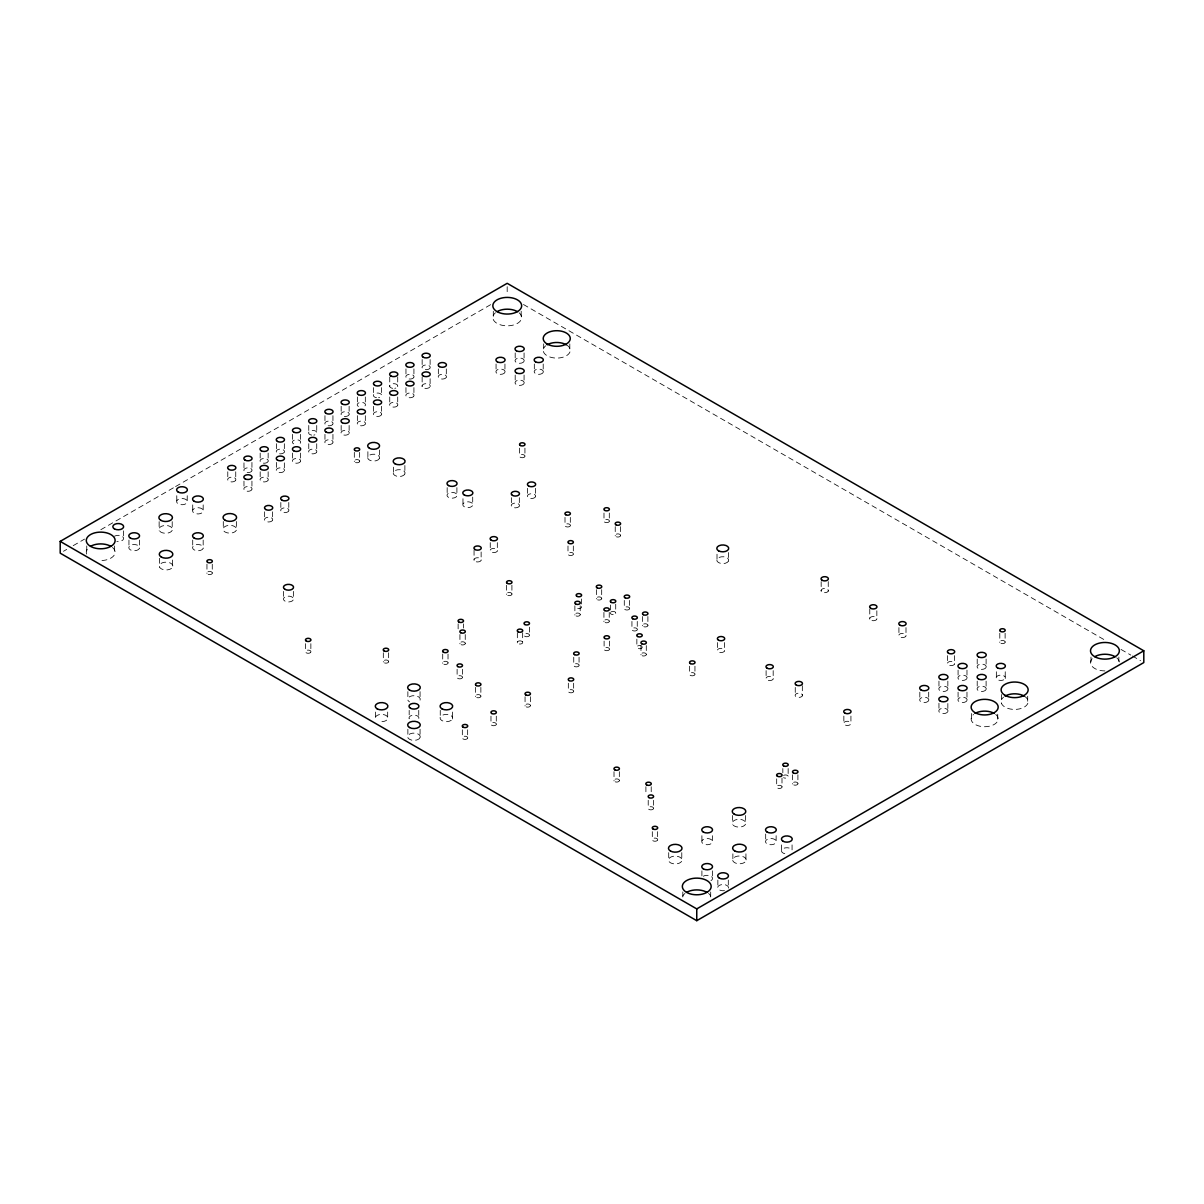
<?xml version="1.0" encoding="UTF-8"?>
<svg xmlns="http://www.w3.org/2000/svg" width="1204" height="1204" viewBox="0 0 1204 1204"><rect width="100%" height="100%" fill="white"/><g stroke="black" fill="none" stroke-linecap="round" stroke-linejoin="round"><path stroke-width="0.75" stroke-dasharray="5 3.75" d="M63.451 551.297L66.702 549.415M73.203 545.653L84.581 539.091M100.835 529.7L173.978 487.485M175.603 486.536L490.931 304.492M523.469 304.507L1104.73 640.016M1120.999 649.423L1130.782 655.066M1132.407 655.999L1140.549 660.695M1118.862 657.053L1118.862 661.372M1090.99 657.053L1090.99 664.728M1027.689 696.228L1027.689 703.633M1005.114 633.259L1005.114 642.484A2.754 1.595 0 0 1 1000.524 643.207A2.754 1.595 0 0 1 1001.758 640.543A2.754 1.595 0 0 1 1005.114 642.484M1005.235 671.757L1005.235 678.484A4.605 2.649 0 0 1 997.544 679.673A4.605 2.649 0 0 1 999.606 675.233A4.605 2.649 0 0 1 1005.235 678.484M1001.562 694.542L1001.562 703.633M999.802 633.259L999.802 642.484M997.725 714.213L997.725 720.94M996.355 671.757L996.355 678.484M986.106 659.024L986.106 667.437A4.605 2.649 0 0 1 978.416 668.626A4.605 2.649 0 0 1 980.477 664.187A4.605 2.649 0 0 1 986.106 667.437M986.106 681.118L986.106 689.531A4.605 2.649 0 0 1 978.416 690.72A4.605 2.649 0 0 1 980.477 686.28A4.605 2.649 0 0 1 986.106 689.531M977.212 659.024L977.212 667.437M977.212 681.118L977.212 689.531M971.598 713.536L971.598 720.94M966.978 670.071L966.978 678.484A4.605 2.649 0 0 1 959.272 679.673A4.605 2.649 0 0 1 961.334 675.233A4.605 2.649 0 0 1 966.978 678.484M966.978 692.165L966.978 700.577A4.605 2.649 0 0 1 959.272 701.766A4.605 2.649 0 0 1 961.334 697.327A4.605 2.649 0 0 1 966.978 700.577M958.083 670.071L958.083 678.484M958.083 692.165L958.083 700.577M954.591 655.638L954.591 664.066A3.657 2.107 0 0 1 948.466 665.014A3.657 2.107 0 0 1 950.106 661.478A3.657 2.107 0 0 1 954.591 664.066M947.849 681.118L947.849 689.531A4.605 2.649 0 0 1 940.143 690.72A4.605 2.649 0 0 1 942.205 686.28A4.605 2.649 0 0 1 947.849 689.531M947.849 703.512L947.849 711.624A4.605 2.649 0 0 1 940.143 712.813A4.605 2.649 0 0 1 942.205 708.373A4.605 2.649 0 0 1 947.849 711.624M947.518 655.638L947.518 664.066M938.954 681.118L938.954 689.531M938.954 703.211L938.954 711.624M928.705 692.165L928.705 700.577A4.605 2.649 0 0 1 921.015 701.766A4.605 2.649 0 0 1 923.077 697.327A4.605 2.649 0 0 1 928.705 700.577M919.826 692.165L919.826 700.577M905.995 627.585L905.995 636.013A3.657 2.107 0 0 1 899.87 636.961A3.657 2.107 0 0 1 901.51 633.424A3.657 2.107 0 0 1 905.995 636.013M898.921 627.585L898.921 636.013M876.843 610.759L876.843 619.172A3.657 2.107 0 0 1 870.718 620.12A3.657 2.107 0 0 1 872.358 616.583A3.657 2.107 0 0 1 876.843 619.172M869.77 609.073L869.77 619.172M850.927 716.079L850.927 723.905A3.657 2.107 0 0 1 844.802 724.853A3.657 2.107 0 0 1 846.442 721.316A3.657 2.107 0 0 1 850.927 723.905M843.854 716.079L843.854 723.905M828.247 581.607L828.247 591.119A3.657 2.107 0 0 1 822.121 592.067A3.657 2.107 0 0 1 823.762 588.53A3.657 2.107 0 0 1 828.247 591.119M821.173 581.607L821.173 591.119M802.331 685.753L802.331 695.852A3.657 2.107 0 0 1 796.205 696.8A3.657 2.107 0 0 1 797.846 693.263A3.657 2.107 0 0 1 802.331 695.852M797.906 774.774L797.906 784A2.754 1.595 0 0 1 793.301 784.722A2.754 1.595 0 0 1 794.535 782.058A2.754 1.595 0 0 1 797.906 784M795.257 687.439L795.257 695.852M792.593 774.774L792.593 784M792.066 844.907L792.066 850.024A5.418 3.13 0 0 0 783.021 848.624A5.418 3.13 0 0 0 785.444 853.847M788.153 768.528L788.153 776.941M782.841 768.528L782.841 772.757M781.998 778.055L781.998 787.296A2.754 1.595 0 0 1 777.393 788.003A2.754 1.595 0 0 1 778.627 785.354A2.754 1.595 0 0 1 781.998 787.296M781.622 844.907L781.622 851.634M776.685 778.883L776.685 787.296M776.129 835.696L776.129 842.439A5.418 3.13 0 0 1 767.083 843.838A5.418 3.13 0 0 1 769.506 838.601A5.418 3.13 0 0 1 776.129 842.439M773.179 670.613L773.179 679.026A3.657 2.107 0 0 1 767.053 679.974A3.657 2.107 0 0 1 768.694 676.437A3.657 2.107 0 0 1 773.179 679.026M766.105 670.613L766.105 679.026M765.684 834.011L765.684 842.439M745.938 853.832L745.938 860.89A6.757 3.898 0 0 1 734.621 862.651A6.757 3.898 0 0 1 737.646 856.119A6.757 3.898 0 0 1 745.938 860.89M745.547 815.469L745.547 824.228A6.757 3.898 0 0 1 734.244 825.974A6.757 3.898 0 0 1 737.269 819.442A6.757 3.898 0 0 1 745.547 824.228M732.875 853.832L732.875 860.89M732.483 815.469L732.483 824.228M728.51 552.546L728.51 561.049A5.945 3.431 0 0 1 718.547 562.584A5.945 3.431 0 0 1 721.226 556.835A5.945 3.431 0 0 1 728.51 561.049M728.3 880.034L728.3 888.462A5.418 3.13 0 0 0 723.544 884.534A5.418 3.13 0 0 0 717.689 887.92A5.418 3.13 0 0 0 724.477 890.659M724.582 642.56L724.582 650.973A3.657 2.107 0 0 1 718.457 651.921A3.657 2.107 0 0 1 720.097 648.384A3.657 2.107 0 0 1 724.582 650.973M717.855 880.034L717.855 888.462M717.509 642.56L717.509 650.973M717.012 554.216L717.012 561.049M712.362 835.696L712.362 842.439A5.418 3.13 0 0 1 703.317 843.838A5.418 3.13 0 0 1 705.74 838.601A5.418 3.13 0 0 1 712.362 842.439M712.362 870.838L712.362 879.251M710.691 891.968L710.691 897.025M701.902 835.696L701.902 842.439M701.902 870.838L701.902 877.626M694.949 666.218L694.949 674.631A2.754 1.595 0 0 1 690.343 675.354A2.754 1.595 0 0 1 691.578 672.69A2.754 1.595 0 0 1 694.949 674.631M689.636 666.218L689.636 674.631M682.818 891.968L682.818 897.025M681.78 852.628L681.78 861.041A6.757 3.898 0 0 1 670.462 862.801A6.757 3.898 0 0 1 673.503 856.255A6.757 3.898 0 0 1 681.78 861.041M668.717 852.628L668.717 861.041M657.625 831.663L657.625 840.076A2.754 1.595 0 0 1 653.019 840.783A2.754 1.595 0 0 1 654.254 838.134A2.754 1.595 0 0 1 657.625 840.076M653.531 800.284L653.531 808.697A2.754 1.595 0 0 1 648.941 809.404A2.754 1.595 0 0 1 650.16 806.755A2.754 1.595 0 0 1 653.531 808.697M652.312 831.663L652.312 840.076M651.213 786.724L651.213 795.152M648.219 800.284L648.219 808.697M647.887 616.523L647.887 625.764A2.754 1.595 0 0 1 643.282 626.471A2.754 1.595 0 0 1 644.516 623.822A2.754 1.595 0 0 1 647.887 625.764M646.292 645.585L646.292 654.826A2.754 1.595 0 0 1 641.687 655.533A2.754 1.595 0 0 1 642.921 652.884A2.754 1.595 0 0 1 646.292 654.826M645.901 786.724L645.901 795.152M642.575 616.523L642.575 625.764M640.979 645.585L640.979 654.826M637.262 621.414L637.262 629.827A2.754 1.595 0 0 1 632.657 630.535A2.754 1.595 0 0 1 633.891 627.886A2.754 1.595 0 0 1 637.262 629.827M636.856 639.143L636.856 647.556M631.934 621.414L631.934 629.827M629.602 600.42L629.602 608.833A2.754 1.595 0 0 1 624.996 609.555A2.754 1.595 0 0 1 626.231 606.891A2.754 1.595 0 0 1 629.602 608.833M624.289 600.42L624.289 608.833M620.542 526.645L620.542 535.885A2.754 1.595 0 0 1 615.951 536.593A2.754 1.595 0 0 1 617.185 533.929A2.754 1.595 0 0 1 620.542 535.885M619.338 771.659L619.338 780.899A2.754 1.595 0 0 1 614.732 781.607A2.754 1.595 0 0 1 615.966 778.958A2.754 1.595 0 0 1 619.338 780.899M615.711 604.167L615.711 613.408M615.229 526.645L615.229 535.885M614.01 771.659L614.01 780.899M610.398 604.995L610.398 610.052M609.299 513.039L609.299 521.467A2.754 1.595 0 0 1 604.694 522.175A2.754 1.595 0 0 1 605.928 519.511A2.754 1.595 0 0 1 609.299 521.467M609.239 612.4L609.239 621.64A2.754 1.595 0 0 1 604.634 622.348A2.754 1.595 0 0 1 605.868 619.684A2.754 1.595 0 0 1 609.239 621.64M609.42 641.1L609.42 649.513A2.754 1.595 0 0 1 604.814 650.235A2.754 1.595 0 0 1 606.048 647.571A2.754 1.595 0 0 1 609.42 649.513M603.987 513.039L603.987 521.467M603.926 612.4L603.926 621.64M604.107 641.1L604.107 649.513M601.684 589.659L601.684 598.885A2.754 1.595 0 0 1 597.079 599.607A2.754 1.595 0 0 1 598.313 596.943A2.754 1.595 0 0 1 601.684 598.885M596.371 589.659L596.371 598.885M581.532 598.975L581.532 604.017M580.193 605.793L580.193 615.033A2.754 1.595 0 0 1 575.587 615.741A2.754 1.595 0 0 1 576.821 613.092A2.754 1.595 0 0 1 580.193 615.033M579.064 657.264L579.064 665.692A2.754 1.595 0 0 1 574.458 666.399A2.754 1.595 0 0 1 575.693 663.735A2.754 1.595 0 0 1 579.064 665.692M574.88 605.793L574.88 615.033M573.751 657.264L573.751 665.692M573.646 683.225L573.646 691.638A2.754 1.595 0 0 1 569.04 692.345A2.754 1.595 0 0 1 570.275 689.696A2.754 1.595 0 0 1 573.646 691.638M573.315 545.954L573.315 554.382A2.754 1.595 0 0 1 568.709 555.089A2.754 1.595 0 0 1 569.943 552.425A2.754 1.595 0 0 1 573.315 554.382M570.32 517.389L570.32 525.802A2.754 1.595 0 0 1 565.714 526.509A2.754 1.595 0 0 1 566.949 523.86A2.754 1.595 0 0 1 570.32 525.802M569.808 343.892L569.808 352.305M568.333 683.225L568.333 691.638M567.987 545.954L567.987 554.382M565.007 517.389L565.007 525.802M543.681 343.892L543.681 352.305M543.2 363.984L543.2 372.397A4.605 2.649 0 0 1 535.509 373.586A4.605 2.649 0 0 1 537.571 369.146A4.605 2.649 0 0 1 543.2 372.397M535.524 488.327L535.524 496.74A4.124 2.378 0 0 1 528.631 497.809A4.124 2.378 0 0 1 530.482 493.821A4.124 2.378 0 0 1 535.524 496.74M534.32 363.984L534.32 372.397M530.377 696.74L530.377 705.98A2.754 1.595 0 0 1 525.772 706.688A2.754 1.595 0 0 1 527.006 704.039A2.754 1.595 0 0 1 530.377 705.98M529.414 627.164L529.414 635.577A2.754 1.595 0 0 1 524.809 636.284A2.754 1.595 0 0 1 526.043 633.635A2.754 1.595 0 0 1 529.414 635.577M527.563 488.327L527.563 496.74M524.929 448.144L524.929 456.557A2.754 1.595 0 0 1 520.324 457.264A2.754 1.595 0 0 1 521.558 454.615A2.754 1.595 0 0 1 524.929 456.557M525.064 696.74L525.064 705.98M524.071 352.938L524.071 361.35A4.605 2.649 0 0 1 516.381 362.539A4.605 2.649 0 0 1 518.442 358.1A4.605 2.649 0 0 1 524.071 361.35M524.071 375.031L524.071 383.444A4.605 2.649 0 0 1 516.381 384.633A4.605 2.649 0 0 1 518.442 380.193A4.605 2.649 0 0 1 524.071 383.444M522.656 632.762L522.656 642.861A2.754 1.595 0 0 1 518.051 643.583A2.754 1.595 0 0 1 519.285 640.919A2.754 1.595 0 0 1 522.656 642.861M521.182 311.249L521.182 319.662M519.616 448.144L519.616 456.557M519.33 497.673L519.33 506.086A4.124 2.378 0 0 1 512.437 507.155A4.124 2.378 0 0 1 514.274 503.182A4.124 2.378 0 0 1 519.33 506.086M517.344 632.762L517.344 642.861M515.192 352.938L515.192 361.35M515.192 375.031L515.192 383.444M511.911 585.219L511.911 594.46A2.754 1.595 0 0 1 507.305 595.167A2.754 1.595 0 0 1 508.539 592.518A2.754 1.595 0 0 1 511.911 594.46M511.369 497.673L511.369 506.086M507.185 286.687L507.185 295.1M506.598 585.219L506.598 594.46M504.943 363.984L504.943 372.397A4.605 2.649 0 0 1 497.252 373.586A4.605 2.649 0 0 1 499.314 369.146A4.605 2.649 0 0 1 504.943 372.397M497.327 542.628L497.327 551.041A3.657 2.107 0 0 1 491.202 551.989A3.657 2.107 0 0 1 492.842 548.452A3.657 2.107 0 0 1 497.327 551.041M496.289 716.139L496.289 724.567A2.754 1.595 0 0 1 491.699 725.275A2.754 1.595 0 0 1 492.933 722.611A2.754 1.595 0 0 1 496.289 724.567M496.063 363.984L496.063 372.397M493.309 311.249L493.309 319.662M490.976 716.139L490.976 724.567M490.254 542.628L490.254 551.041M481.133 551.974L481.133 560.387A3.657 2.107 0 0 1 475.008 561.335A3.657 2.107 0 0 1 476.649 557.798A3.657 2.107 0 0 1 481.133 560.387M480.863 687.379L480.863 696.604A2.754 1.595 0 0 1 476.257 697.327A2.754 1.595 0 0 1 477.491 694.663A2.754 1.595 0 0 1 480.863 696.604M475.55 687.379L475.55 696.604M474.06 550.288L474.06 560.387M472.705 497.041L472.705 505.454A5.042 2.905 0 0 1 464.277 506.749A5.042 2.905 0 0 1 466.535 501.887A5.042 2.905 0 0 1 472.705 505.454M467.649 729.805L467.649 738.218A2.754 1.595 0 0 1 463.058 738.94A2.754 1.595 0 0 1 464.292 736.276A2.754 1.595 0 0 1 467.649 738.218M465.241 634.538L465.241 643.779A2.754 1.595 0 0 1 460.635 644.486A2.754 1.595 0 0 1 461.869 641.837A2.754 1.595 0 0 1 465.241 643.779M463.45 623.868L463.45 628.052M462.968 498.712L462.968 505.454M462.426 669.273L462.426 677.686A2.754 1.595 0 0 1 457.821 678.394A2.754 1.595 0 0 1 459.055 675.745A2.754 1.595 0 0 1 462.426 677.686M462.336 729.805L462.336 738.218M459.928 634.538L459.928 643.779M458.137 623.868L458.137 629.737M457.114 669.273L457.114 677.686M456.903 487.605L456.903 496.033A5.042 2.905 0 0 1 448.46 497.327A5.042 2.905 0 0 1 450.717 492.466A5.042 2.905 0 0 1 456.903 496.033M452.463 712.031L452.463 718.954A6.306 3.642 0 0 1 441.898 720.594A6.306 3.642 0 0 1 444.727 714.499A6.306 3.642 0 0 1 452.463 718.954M448.023 654.058L448.023 663.284A2.754 1.595 0 0 1 443.418 664.006A2.754 1.595 0 0 1 444.652 661.342A2.754 1.595 0 0 1 448.023 663.284M447.166 487.605L447.166 496.033M446.308 368.891L446.308 377.319A4.124 2.378 0 0 1 439.415 378.372A4.124 2.378 0 0 1 441.266 374.399A4.124 2.378 0 0 1 446.308 377.319M442.711 654.058L442.711 663.284M440.258 710.345L440.258 718.954M438.346 368.891L438.346 377.319M430.114 359.544L430.114 367.957A4.124 2.378 0 0 1 423.221 369.026A4.124 2.378 0 0 1 425.072 365.053A4.124 2.378 0 0 1 430.114 367.957M430.114 378.703L430.114 386.665A4.124 2.378 0 0 1 423.221 387.733A4.124 2.378 0 0 1 425.072 383.745A4.124 2.378 0 0 1 430.114 386.665M422.152 359.544L422.152 367.957M422.152 377.018L422.152 386.665M420.061 691.638L420.061 700.261A6.306 3.642 0 0 0 412.325 695.792A6.306 3.642 0 0 0 409.495 701.887M420.061 729.248L420.061 737.661A6.306 3.642 0 0 1 409.495 739.301A6.306 3.642 0 0 1 412.325 733.206A6.306 3.642 0 0 1 420.061 737.661M418.751 710.345L418.751 718.758A4.966 2.859 0 0 0 413.965 715.146A4.966 2.859 0 0 0 409.179 718.758L409.179 710.345M413.92 368.891L413.92 377.319A4.124 2.378 0 0 1 407.027 378.372A4.124 2.378 0 0 1 408.863 374.399A4.124 2.378 0 0 1 413.92 377.319M413.92 387.598L413.92 396.011A4.124 2.378 0 0 1 407.027 397.079A4.124 2.378 0 0 1 408.863 393.106A4.124 2.378 0 0 1 413.92 396.011M407.87 691.638L407.87 700.261M407.87 729.248L407.87 737.661M405.959 368.891L405.959 377.319M405.959 387.598L405.959 396.011M404.875 465.466L404.875 473.985A5.945 3.431 0 0 1 394.927 475.52A5.945 3.431 0 0 1 397.591 469.771A5.945 3.431 0 0 1 404.875 473.985M397.711 377.018L397.711 386.665M397.711 396.959L397.711 405.372A4.124 2.378 0 0 1 390.818 406.44A4.124 2.378 0 0 1 392.67 402.452A4.124 2.378 0 0 1 397.711 405.372M393.377 467.152L393.377 473.985M389.75 377.018L389.75 386.665M389.75 396.959L389.75 405.372M388.636 652.749L388.636 661.989A2.754 1.595 0 0 1 384.031 662.697A2.754 1.595 0 0 1 385.265 660.048A2.754 1.595 0 0 1 388.636 661.989M387.673 712.031L387.673 718.954M383.323 652.749L383.323 661.989M381.517 387.598L381.517 396.011M381.517 406.305L381.517 414.718A4.124 2.378 0 0 1 374.625 415.786A4.124 2.378 0 0 1 376.476 411.798A4.124 2.378 0 0 1 381.517 414.718M379.38 450.01L379.38 458.513A5.945 3.431 0 0 1 369.417 460.063A5.945 3.431 0 0 1 372.081 454.314A5.945 3.431 0 0 1 379.38 458.513M375.467 712.031L375.467 718.954A6.306 3.642 0 0 1 381.021 714.393A6.306 3.642 0 0 1 387.854 718.337A6.306 3.642 0 0 1 379.937 721.542M373.556 387.598L373.556 396.011M373.556 406.305L373.556 414.718M367.882 451.696L367.882 458.513M365.324 396.959L365.324 405.372M365.324 415.651L365.324 424.064A4.124 2.378 0 0 1 358.431 425.132A4.124 2.378 0 0 1 360.282 421.159A4.124 2.378 0 0 1 365.324 424.064M359.635 452.358L359.635 461.599A2.754 1.595 0 0 1 355.029 462.306A2.754 1.595 0 0 1 356.264 459.657A2.754 1.595 0 0 1 359.635 461.599M357.362 396.959L357.362 405.372M357.362 415.651L357.362 424.064M354.322 452.358L354.322 461.599M349.13 406.305L349.13 414.718A4.124 2.378 0 0 1 342.237 415.786A4.124 2.378 0 0 1 344.073 411.798A4.124 2.378 0 0 1 349.13 414.718M349.13 425.463L349.13 433.425A4.124 2.378 0 0 1 342.237 434.493A4.124 2.378 0 0 1 344.073 430.505A4.124 2.378 0 0 1 349.13 433.425M341.168 406.305L341.168 414.718M341.168 425.463L341.168 433.425M332.936 415.651L332.936 424.064A4.124 2.378 0 0 1 326.028 425.132A4.124 2.378 0 0 1 327.879 421.159A4.124 2.378 0 0 1 332.936 424.064M332.936 434.358L332.936 442.771A4.124 2.378 0 0 1 326.028 443.84A4.124 2.378 0 0 1 327.879 439.851A4.124 2.378 0 0 1 332.936 442.771M324.96 415.651L324.96 424.064M324.96 434.358L324.96 442.771M316.727 425.463L316.727 433.425M316.727 443.704L316.727 452.117A4.124 2.378 0 0 1 309.834 453.186A4.124 2.378 0 0 1 311.685 449.212A4.124 2.378 0 0 1 316.727 452.117M310.858 643.688L310.858 652.101A2.754 1.595 0 0 1 306.252 652.824A2.754 1.595 0 0 1 307.487 650.16A2.754 1.595 0 0 1 310.858 652.101M308.766 425.463L308.766 433.425M308.766 443.704L308.766 452.117M305.545 643.688L305.545 652.101M300.533 434.358L300.533 442.771M300.533 453.065L300.533 461.478A4.124 2.378 0 0 1 293.641 462.547A4.124 2.378 0 0 1 295.492 458.558A4.124 2.378 0 0 1 300.533 461.478M293.37 591.375L293.37 599.788A5.042 2.905 0 0 1 284.927 601.097A5.042 2.905 0 0 1 287.184 596.236A5.042 2.905 0 0 1 293.37 599.788M292.572 434.358L292.572 442.771M292.572 453.065L292.572 461.478M288.794 502.459L288.794 510.872A4.124 2.378 0 0 1 281.902 511.941A4.124 2.378 0 0 1 283.753 507.953A4.124 2.378 0 0 1 288.794 510.872M284.34 443.704L284.34 452.117A4.124 2.378 0 0 1 277.447 453.186A4.124 2.378 0 0 1 279.283 449.212A4.124 2.378 0 0 1 284.34 452.117M284.34 462.863L284.34 470.824A4.124 2.378 0 0 1 277.447 471.893A4.124 2.378 0 0 1 279.283 467.92A4.124 2.378 0 0 1 284.34 470.824M283.617 591.375L283.617 599.788M280.833 502.459L280.833 510.872M276.378 443.704L276.378 452.117M276.378 462.411L276.378 470.824M272.601 511.805L272.601 520.218A4.124 2.378 0 0 1 265.708 521.287A4.124 2.378 0 0 1 267.559 517.299A4.124 2.378 0 0 1 272.601 520.218M268.146 453.065L268.146 461.478A4.124 2.378 0 0 1 261.238 462.547A4.124 2.378 0 0 1 263.089 458.558A4.124 2.378 0 0 1 268.146 461.478M268.146 471.757L268.146 480.185A4.124 2.378 0 0 1 261.238 481.239A4.124 2.378 0 0 1 263.089 477.266A4.124 2.378 0 0 1 268.146 480.185M264.639 511.805L264.639 520.218M260.184 453.065L260.184 461.478M260.184 471.757L260.184 480.185M251.937 462.411L251.937 470.824A4.124 2.378 0 0 1 245.044 471.893A4.124 2.378 0 0 1 246.895 467.92A4.124 2.378 0 0 1 251.937 470.824M251.937 481.118L251.937 489.531A4.124 2.378 0 0 1 245.044 490.6A4.124 2.378 0 0 1 246.895 486.612A4.124 2.378 0 0 1 251.937 489.531M243.976 462.863L243.976 470.824M243.976 481.118L243.976 489.531M236.36 521.498L236.36 530.242A6.757 3.898 0 0 1 225.043 532.002A6.757 3.898 0 0 1 228.068 525.471A6.757 3.898 0 0 1 236.36 530.242M235.743 471.757L235.743 480.185A4.124 2.378 0 0 1 228.85 481.239A4.124 2.378 0 0 1 230.701 477.266A4.124 2.378 0 0 1 235.743 480.185M227.782 471.757L227.782 480.185M223.297 521.498L223.297 530.242M212.265 564.209L212.265 573.435A2.754 1.595 0 0 1 207.66 574.157A2.754 1.595 0 0 1 208.894 571.494A2.754 1.595 0 0 1 212.265 573.435M206.953 564.209L206.953 573.435M203.175 504.897L203.175 511.64A5.418 3.13 0 0 1 194.115 513.039A5.418 3.13 0 0 1 196.538 507.817A5.418 3.13 0 0 1 203.175 511.64M203.175 540.039L203.175 548.452A5.418 3.13 0 0 1 194.115 549.852A5.418 3.13 0 0 1 196.538 544.629A5.418 3.13 0 0 1 203.175 548.452M192.715 504.897L192.715 511.64M192.715 540.039L192.715 548.452M187.222 495.702L187.222 502.429A5.418 3.13 0 0 1 178.177 503.829A5.418 3.13 0 0 1 180.6 498.606A5.418 3.13 0 0 1 187.222 502.429M176.777 495.702L176.777 502.429M172.593 559.995L172.593 567.069A6.757 3.898 0 0 1 161.276 568.815A6.757 3.898 0 0 1 164.301 562.283A6.757 3.898 0 0 1 172.593 567.069M172.202 521.633L172.202 530.392A6.757 3.898 0 0 1 160.885 532.138A6.757 3.898 0 0 1 163.925 525.606A6.757 3.898 0 0 1 172.202 530.392M159.53 558.31L159.53 567.069M159.139 521.633L159.139 530.392M139.393 540.039L139.393 548.452A5.418 3.13 0 0 1 130.348 549.852A5.418 3.13 0 0 1 132.771 544.629A5.418 3.13 0 0 1 139.393 548.452M128.948 540.039L128.948 548.452M123.455 530.829L123.455 539.241M114.636 545.969L114.636 554.382M86.748 545.969L86.748 554.382A14.433 8.338 0 0 1 88.885 547.444M703.317 876.226A5.418 3.13 0 0 1 710.962 876.226A5.418 3.13 0 0 1 710.962 880.651M611.105 611.873A2.754 1.595 0 0 1 615.545 612.324A2.754 1.595 0 0 1 613.287 614.582A2.754 1.595 0 0 1 610.398 612.595M566.301 344.765A13.53 7.811 0 0 1 566.843 355.481A13.53 7.811 0 0 1 548.347 356.399A13.53 7.811 0 0 1 545.683 345.789M1024.198 696.093A13.53 7.811 0 0 1 1024.724 706.808A13.53 7.811 0 0 1 1006.228 707.741A13.53 7.811 0 0 1 1003.564 697.131M995.723 714.439A13.53 7.811 0 0 1 993.661 724.748A13.53 7.811 0 0 1 975.661 724.748A13.53 7.811 0 0 1 973.584 714.439M114.41 536.231A5.418 3.13 0 0 1 123.455 537.631A5.418 3.13 0 0 1 116.833 541.454M519.044 312.724A14.433 8.338 0 0 1 516.847 323.725A14.433 8.338 0 0 1 497.643 323.725A14.433 8.338 0 0 1 495.446 312.724M1104.926 670.914A14.433 8.338 0 0 1 1092.118 666.414A14.433 8.338 0 0 1 1093.127 657.79M1116.725 657.79A14.433 8.338 0 0 1 1118.862 664.728M112.499 547.444A14.433 8.338 0 0 1 113.025 556.549A14.433 8.338 0 0 1 98.773 560.492M682.818 896.077A14.433 8.338 0 0 1 684.956 893.443M708.554 893.443A14.433 8.338 0 0 1 710.691 896.077M783.563 775.421A2.754 1.595 0 0 1 787.446 775.421A2.754 1.595 0 0 1 787.446 777.664A2.754 1.595 0 0 1 783.563 777.664M642.168 646.744A2.754 1.595 0 0 1 639.279 648.73A2.754 1.595 0 0 1 637.021 646.488A2.754 1.595 0 0 1 641.461 646.036M581.532 606.56A2.754 1.595 0 0 1 578.868 608.562A2.754 1.595 0 0 1 576.219 606.56M293.641 443.84A4.124 2.378 0 0 1 293.641 440.468A4.124 2.378 0 0 1 299.465 440.468A4.124 2.378 0 0 1 299.465 443.84M311.685 435.111A4.124 2.378 0 0 1 309.368 431.438A4.124 2.378 0 0 1 316.125 431.438A4.124 2.378 0 0 1 313.823 435.111M358.431 406.44A4.124 2.378 0 0 1 358.431 403.069A4.124 2.378 0 0 1 364.255 403.069A4.124 2.378 0 0 1 364.255 406.44M376.476 397.696A4.124 2.378 0 0 1 374.158 394.039A4.124 2.378 0 0 1 380.915 394.039A4.124 2.378 0 0 1 378.613 397.696M392.67 388.35A4.124 2.378 0 0 1 390.367 384.678A4.124 2.378 0 0 1 397.109 384.678A4.124 2.378 0 0 1 394.807 388.35"/><path stroke-width="1.5" d="M60.2 541.379L507.185 283.316L1143.8 650.792L1143.8 662.576L696.755 920.684L60.2 553.163L60.2 541.379L696.755 908.9L1143.8 650.792M696.755 908.9L696.755 920.684M547.173 344.765A13.53 7.811 0 0 1 566.301 344.765M1005.069 696.093A13.53 7.811 0 0 1 1024.198 696.093M975.089 713.4A13.53 7.811 0 0 1 994.218 713.4M497.041 311.625A14.433 8.338 0 0 0 521.182 307.878A14.433 8.338 0 0 0 503.513 297.689A14.433 8.338 0 0 0 497.041 311.625A14.433 8.338 0 0 1 517.449 311.625M1094.722 656.692A14.433 8.338 0 0 0 1118.862 652.959A14.433 8.338 0 0 0 1101.193 642.755A14.433 8.338 0 0 0 1094.722 656.692A14.433 8.338 0 0 1 1115.13 656.692M90.496 546.345A14.433 8.338 0 0 0 114.636 542.613A14.433 8.338 0 0 0 96.952 532.409A14.433 8.338 0 0 0 90.496 546.345A14.433 8.338 0 0 1 110.903 546.345M686.551 892.345A14.433 8.338 0 0 0 710.691 888.612A14.433 8.338 0 0 0 693.022 878.408A14.433 8.338 0 0 0 686.551 892.345A14.433 8.338 0 0 1 706.959 892.345M491.699 713.49A2.754 1.595 0 0 0 496.289 712.783A2.754 1.595 0 0 0 492.933 710.842A2.754 1.595 0 0 0 491.699 713.49M130.348 538.068A5.418 3.13 0 0 0 139.393 536.668A5.418 3.13 0 0 0 132.771 532.845A5.418 3.13 0 0 0 130.348 538.068M342.237 404.002A4.124 2.378 0 0 0 349.13 402.934A4.124 2.378 0 0 0 344.073 400.029A4.124 2.378 0 0 0 342.237 404.002M703.317 868.867A5.418 3.13 0 0 0 712.362 867.467A5.418 3.13 0 0 0 705.74 863.644A5.418 3.13 0 0 0 703.317 868.867M767.083 832.054A5.418 3.13 0 0 0 776.129 830.655A5.418 3.13 0 0 0 769.506 826.832A5.418 3.13 0 0 0 767.083 832.054M374.625 404.002A4.124 2.378 0 0 0 381.517 402.934A4.124 2.378 0 0 0 376.476 400.029A4.124 2.378 0 0 0 374.625 404.002M783.021 841.25A5.418 3.13 0 0 0 792.066 839.85A5.418 3.13 0 0 0 785.444 836.027A5.418 3.13 0 0 0 783.021 841.25M524.809 624.515A2.754 1.595 0 0 0 529.414 623.792A2.754 1.595 0 0 0 526.043 621.851A2.754 1.595 0 0 0 524.809 624.515M178.177 492.045A5.418 3.13 0 0 0 187.222 490.645A5.418 3.13 0 0 0 180.6 486.822A5.418 3.13 0 0 0 178.177 492.045M194.115 538.068A5.418 3.13 0 0 0 203.175 536.668A5.418 3.13 0 0 0 196.538 532.845A5.418 3.13 0 0 0 194.115 538.068M384.031 650.928A2.754 1.595 0 0 0 388.636 650.205A2.754 1.595 0 0 0 385.265 648.264A2.754 1.595 0 0 0 384.031 650.928M624.996 597.771A2.754 1.595 0 0 0 629.602 597.064A2.754 1.595 0 0 0 626.231 595.107A2.754 1.595 0 0 0 624.996 597.771M822.121 580.283A3.657 2.107 0 0 0 828.247 579.335A3.657 2.107 0 0 0 823.762 576.746A3.657 2.107 0 0 0 822.121 580.283M648.941 797.62A2.754 1.595 0 0 0 653.531 796.913A2.754 1.595 0 0 0 650.16 794.971A2.754 1.595 0 0 0 648.941 797.62M767.053 668.19A3.657 2.107 0 0 0 773.179 667.242A3.657 2.107 0 0 0 768.694 664.653A3.657 2.107 0 0 0 767.053 668.19M1000.524 631.423A2.754 1.595 0 0 0 1005.114 630.715A2.754 1.595 0 0 0 1001.758 628.759A2.754 1.595 0 0 0 1000.524 631.423M306.252 641.04A2.754 1.595 0 0 0 310.858 640.317A2.754 1.595 0 0 0 307.487 638.376A2.754 1.595 0 0 0 306.252 641.04M614.732 769.823A2.754 1.595 0 0 0 619.338 769.115A2.754 1.595 0 0 0 615.966 767.174A2.754 1.595 0 0 0 614.732 769.823M604.634 610.563A2.754 1.595 0 0 0 609.239 609.856A2.754 1.595 0 0 0 605.868 607.9A2.754 1.595 0 0 0 604.634 610.563M228.85 469.47A4.124 2.378 0 0 0 235.743 468.401A4.124 2.378 0 0 0 230.701 465.481A4.124 2.378 0 0 0 228.85 469.47M457.821 666.61A2.754 1.595 0 0 0 462.426 665.902A2.754 1.595 0 0 0 459.055 663.961A2.754 1.595 0 0 0 457.821 666.61M870.718 608.336A3.657 2.107 0 0 0 876.843 607.388A3.657 2.107 0 0 0 872.358 604.799A3.657 2.107 0 0 0 870.718 608.336M777.393 776.234A2.754 1.595 0 0 0 781.998 775.511A2.754 1.595 0 0 0 778.627 773.57A2.754 1.595 0 0 0 777.393 776.234M670.462 851.017A6.757 3.898 0 0 0 681.78 849.256A6.757 3.898 0 0 0 673.503 844.486A6.757 3.898 0 0 0 670.462 851.017M463.058 727.156A2.754 1.595 0 0 0 467.649 726.448A2.754 1.595 0 0 0 464.292 724.492A2.754 1.595 0 0 0 463.058 727.156M690.343 663.57A2.754 1.595 0 0 0 694.949 662.862A2.754 1.595 0 0 0 691.578 660.906A2.754 1.595 0 0 0 690.343 663.57M326.028 413.348A4.124 2.378 0 0 0 332.936 412.295A4.124 2.378 0 0 0 327.879 409.375A4.124 2.378 0 0 0 326.028 413.348M568.709 543.305A2.754 1.595 0 0 0 573.315 542.598A2.754 1.595 0 0 0 569.943 540.656A2.754 1.595 0 0 0 568.709 543.305M611.105 602.346A2.754 1.595 0 0 0 615.711 601.624A2.754 1.595 0 0 0 612.339 599.682A2.754 1.595 0 0 0 611.105 602.346M569.04 680.576A2.754 1.595 0 0 0 573.646 679.854A2.754 1.595 0 0 0 570.275 677.912A2.754 1.595 0 0 0 569.04 680.576M547.173 344.028A13.53 7.811 0 0 0 569.808 340.521A13.53 7.811 0 0 0 553.238 330.965A13.53 7.811 0 0 0 547.173 344.028M1005.069 695.355A13.53 7.811 0 0 0 1027.689 691.864A13.53 7.811 0 0 0 1011.134 682.292A13.53 7.811 0 0 0 1005.069 695.355M975.089 712.663A13.53 7.811 0 0 0 997.725 709.156A13.53 7.811 0 0 0 981.155 699.599A13.53 7.811 0 0 0 975.089 712.663M194.115 501.255A5.418 3.13 0 0 0 203.175 499.856A5.418 3.13 0 0 0 196.538 496.033A5.418 3.13 0 0 0 194.115 501.255M358.431 413.348A4.124 2.378 0 0 0 365.324 412.295A4.124 2.378 0 0 0 360.282 409.375A4.124 2.378 0 0 0 358.431 413.348M114.41 528.872A5.418 3.13 0 0 0 123.455 527.472A5.418 3.13 0 0 0 116.833 523.635A5.418 3.13 0 0 0 114.41 528.872M604.814 638.451A2.754 1.595 0 0 0 609.42 637.744A2.754 1.595 0 0 0 606.048 635.787A2.754 1.595 0 0 0 604.814 638.451M615.951 524.809A2.754 1.595 0 0 0 620.542 524.101A2.754 1.595 0 0 0 617.185 522.16A2.754 1.595 0 0 0 615.951 524.809M575.587 603.972A2.754 1.595 0 0 0 580.193 603.249A2.754 1.595 0 0 0 576.821 601.308A2.754 1.595 0 0 0 575.587 603.972M604.694 510.391A2.754 1.595 0 0 0 609.299 509.683A2.754 1.595 0 0 0 605.928 507.742A2.754 1.595 0 0 0 604.694 510.391M507.305 583.383A2.754 1.595 0 0 0 511.911 582.676A2.754 1.595 0 0 0 508.539 580.734A2.754 1.595 0 0 0 507.305 583.383M476.257 685.543A2.754 1.595 0 0 0 480.863 684.835A2.754 1.595 0 0 0 477.491 682.879A2.754 1.595 0 0 0 476.257 685.543M458.844 622.032A2.754 1.595 0 0 0 463.45 621.324A2.754 1.595 0 0 0 460.078 619.383A2.754 1.595 0 0 0 458.844 622.032M719.255 878.077A5.418 3.13 0 0 0 728.3 876.678A5.418 3.13 0 0 0 721.678 872.84A5.418 3.13 0 0 0 719.255 878.077M703.317 832.054A5.418 3.13 0 0 0 712.362 830.655A5.418 3.13 0 0 0 705.74 826.832A5.418 3.13 0 0 0 703.317 832.054M574.458 654.615A2.754 1.595 0 0 0 579.064 653.907A2.754 1.595 0 0 0 575.693 651.951A2.754 1.595 0 0 0 574.458 654.615M443.418 652.222A2.754 1.595 0 0 0 448.023 651.514A2.754 1.595 0 0 0 444.652 649.558A2.754 1.595 0 0 0 443.418 652.222M460.635 632.702A2.754 1.595 0 0 0 465.241 631.995A2.754 1.595 0 0 0 461.869 630.053A2.754 1.595 0 0 0 460.635 632.702M597.079 587.823A2.754 1.595 0 0 0 601.684 587.116A2.754 1.595 0 0 0 598.313 585.159A2.754 1.595 0 0 0 597.079 587.823M643.282 614.687A2.754 1.595 0 0 0 647.887 613.98A2.754 1.595 0 0 0 644.516 612.038A2.754 1.595 0 0 0 643.282 614.687M565.714 514.74A2.754 1.595 0 0 0 570.32 514.018A2.754 1.595 0 0 0 566.949 512.076A2.754 1.595 0 0 0 565.714 514.74M632.657 618.766A2.754 1.595 0 0 0 637.262 618.043A2.754 1.595 0 0 0 633.891 616.102A2.754 1.595 0 0 0 632.657 618.766M641.687 643.749A2.754 1.595 0 0 0 646.292 643.041A2.754 1.595 0 0 0 642.921 641.1A2.754 1.595 0 0 0 641.687 643.749M783.563 765.879A2.754 1.595 0 0 0 788.153 765.172A2.754 1.595 0 0 0 784.782 763.216A2.754 1.595 0 0 0 783.563 765.879M793.301 772.938A2.754 1.595 0 0 0 797.906 772.231A2.754 1.595 0 0 0 794.535 770.274A2.754 1.595 0 0 0 793.301 772.938M207.66 562.373A2.754 1.595 0 0 0 212.265 561.666A2.754 1.595 0 0 0 208.894 559.709A2.754 1.595 0 0 0 207.66 562.373M653.019 828.999A2.754 1.595 0 0 0 657.625 828.292A2.754 1.595 0 0 0 654.254 826.35A2.754 1.595 0 0 0 653.019 828.999M637.563 636.495A2.754 1.595 0 0 0 642.168 635.787A2.754 1.595 0 0 0 638.797 633.831A2.754 1.595 0 0 0 637.563 636.495M646.608 784.903A2.754 1.595 0 0 0 651.213 784.18A2.754 1.595 0 0 0 647.842 782.239A2.754 1.595 0 0 0 646.608 784.903M525.772 694.904A2.754 1.595 0 0 0 530.377 694.196A2.754 1.595 0 0 0 527.006 692.255A2.754 1.595 0 0 0 525.772 694.904M518.051 631.799A2.754 1.595 0 0 0 522.656 631.077A2.754 1.595 0 0 0 519.285 629.135A2.754 1.595 0 0 0 518.051 631.799M576.927 596.326A2.754 1.595 0 0 0 581.532 595.604A2.754 1.595 0 0 0 578.161 593.662A2.754 1.595 0 0 0 576.927 596.326M520.324 445.48A2.754 1.595 0 0 0 524.929 444.773A2.754 1.595 0 0 0 521.558 442.831A2.754 1.595 0 0 0 520.324 445.48M355.029 450.522A2.754 1.595 0 0 0 359.635 449.814A2.754 1.595 0 0 0 356.264 447.873A2.754 1.595 0 0 0 355.029 450.522M464.277 494.979A5.042 2.905 0 0 0 472.705 493.67A5.042 2.905 0 0 0 466.535 490.103A5.042 2.905 0 0 0 464.277 494.979M448.46 485.543A5.042 2.905 0 0 0 456.903 484.249A5.042 2.905 0 0 0 450.717 480.682A5.042 2.905 0 0 0 448.46 485.543M284.927 589.313A5.042 2.905 0 0 0 293.37 588.019A5.042 2.905 0 0 0 287.184 584.452A5.042 2.905 0 0 0 284.927 589.313M245.044 478.816A4.124 2.378 0 0 0 251.937 477.747A4.124 2.378 0 0 0 246.895 474.827A4.124 2.378 0 0 0 245.044 478.816M261.238 469.47A4.124 2.378 0 0 0 268.146 468.401A4.124 2.378 0 0 0 263.089 465.481A4.124 2.378 0 0 0 261.238 469.47M245.044 460.109A4.124 2.378 0 0 0 251.937 459.04A4.124 2.378 0 0 0 246.895 456.135A4.124 2.378 0 0 0 245.044 460.109M277.447 460.109A4.124 2.378 0 0 0 284.34 459.04A4.124 2.378 0 0 0 279.283 456.135A4.124 2.378 0 0 0 277.447 460.109M261.238 450.763A4.124 2.378 0 0 0 268.146 449.694A4.124 2.378 0 0 0 263.089 446.774A4.124 2.378 0 0 0 261.238 450.763M293.641 450.763A4.124 2.378 0 0 0 300.533 449.694A4.124 2.378 0 0 0 295.492 446.774A4.124 2.378 0 0 0 293.641 450.763M277.447 441.416A4.124 2.378 0 0 0 284.34 440.348A4.124 2.378 0 0 0 279.283 437.428A4.124 2.378 0 0 0 277.447 441.416M309.834 441.416A4.124 2.378 0 0 0 316.727 440.348A4.124 2.378 0 0 0 311.685 437.428A4.124 2.378 0 0 0 309.834 441.416M293.641 432.055A4.124 2.378 0 0 0 300.533 430.987A4.124 2.378 0 0 0 295.492 428.082A4.124 2.378 0 0 0 293.641 432.055M326.028 432.055A4.124 2.378 0 0 0 332.936 430.987A4.124 2.378 0 0 0 327.879 428.082A4.124 2.378 0 0 0 326.028 432.055M309.834 422.709A4.124 2.378 0 0 0 316.727 421.641A4.124 2.378 0 0 0 311.685 418.721A4.124 2.378 0 0 0 309.834 422.709M342.237 422.709A4.124 2.378 0 0 0 349.13 421.641A4.124 2.378 0 0 0 344.073 418.721A4.124 2.378 0 0 0 342.237 422.709M358.431 394.656A4.124 2.378 0 0 0 365.324 393.588A4.124 2.378 0 0 0 360.282 390.668A4.124 2.378 0 0 0 358.431 394.656M390.818 394.656A4.124 2.378 0 0 0 397.711 393.588A4.124 2.378 0 0 0 392.67 390.668A4.124 2.378 0 0 0 390.818 394.656M374.625 385.295A4.124 2.378 0 0 0 381.517 384.242A4.124 2.378 0 0 0 376.476 381.322A4.124 2.378 0 0 0 374.625 385.295M407.027 385.295A4.124 2.378 0 0 0 413.92 384.242A4.124 2.378 0 0 0 408.863 381.322A4.124 2.378 0 0 0 407.027 385.295M390.818 375.949A4.124 2.378 0 0 0 397.711 374.88A4.124 2.378 0 0 0 392.67 371.976A4.124 2.378 0 0 0 390.818 375.949M423.221 375.949A4.124 2.378 0 0 0 430.114 374.88A4.124 2.378 0 0 0 425.072 371.976A4.124 2.378 0 0 0 423.221 375.949M407.027 366.603A4.124 2.378 0 0 0 413.92 365.534A4.124 2.378 0 0 0 408.863 362.615A4.124 2.378 0 0 0 407.027 366.603M439.415 366.603A4.124 2.378 0 0 0 446.308 365.534A4.124 2.378 0 0 0 441.266 362.615A4.124 2.378 0 0 0 439.415 366.603M423.221 357.242A4.124 2.378 0 0 0 430.114 356.173A4.124 2.378 0 0 0 425.072 353.269A4.124 2.378 0 0 0 423.221 357.242M899.87 625.177A3.657 2.107 0 0 0 905.995 624.229A3.657 2.107 0 0 0 901.51 621.64A3.657 2.107 0 0 0 899.87 625.177M948.466 653.23A3.657 2.107 0 0 0 954.591 652.282A3.657 2.107 0 0 0 950.106 649.693A3.657 2.107 0 0 0 948.466 653.23M718.457 640.137A3.657 2.107 0 0 0 724.582 639.189A3.657 2.107 0 0 0 720.097 636.6A3.657 2.107 0 0 0 718.457 640.137M796.205 685.016A3.657 2.107 0 0 0 802.331 684.068A3.657 2.107 0 0 0 797.846 681.479A3.657 2.107 0 0 0 796.205 685.016M844.802 713.069A3.657 2.107 0 0 0 850.927 712.121A3.657 2.107 0 0 0 846.442 709.532A3.657 2.107 0 0 0 844.802 713.069M528.631 486.025A4.124 2.378 0 0 0 535.524 484.956A4.124 2.378 0 0 0 530.482 482.036A4.124 2.378 0 0 0 528.631 486.025M512.437 495.371A4.124 2.378 0 0 0 519.33 494.302A4.124 2.378 0 0 0 514.274 491.398A4.124 2.378 0 0 0 512.437 495.371M265.708 509.503A4.124 2.378 0 0 0 272.601 508.434A4.124 2.378 0 0 0 267.559 505.529A4.124 2.378 0 0 0 265.708 509.503M281.902 500.157A4.124 2.378 0 0 0 288.794 499.088A4.124 2.378 0 0 0 283.753 496.168A4.124 2.378 0 0 0 281.902 500.157M491.202 540.205A3.657 2.107 0 0 0 497.327 539.257A3.657 2.107 0 0 0 492.842 536.668A3.657 2.107 0 0 0 491.202 540.205M475.008 549.551A3.657 2.107 0 0 0 481.133 548.618A3.657 2.107 0 0 0 476.649 546.029A3.657 2.107 0 0 0 475.008 549.551M718.547 550.815A5.945 3.431 0 0 0 728.51 549.265A5.945 3.431 0 0 0 721.226 545.066A5.945 3.431 0 0 0 718.547 550.815M369.417 448.279A5.945 3.431 0 0 0 379.38 446.729A5.945 3.431 0 0 0 372.081 442.53A5.945 3.431 0 0 0 369.417 448.279M394.927 463.736A5.945 3.431 0 0 0 404.875 462.201A5.945 3.431 0 0 0 397.591 457.987A5.945 3.431 0 0 0 394.927 463.736M160.885 520.369A6.757 3.898 0 0 0 172.202 518.608A6.757 3.898 0 0 0 163.925 513.822A6.757 3.898 0 0 0 160.885 520.369M225.043 520.218A6.757 3.898 0 0 0 236.36 518.457A6.757 3.898 0 0 0 228.068 513.687A6.757 3.898 0 0 0 225.043 520.218M161.276 557.031A6.757 3.898 0 0 0 172.593 555.285A6.757 3.898 0 0 0 164.301 550.499A6.757 3.898 0 0 0 161.276 557.031M734.621 850.867A6.757 3.898 0 0 0 745.938 849.121A6.757 3.898 0 0 0 737.646 844.335A6.757 3.898 0 0 0 734.621 850.867M734.244 814.19A6.757 3.898 0 0 0 745.547 812.444A6.757 3.898 0 0 0 737.269 807.658A6.757 3.898 0 0 0 734.244 814.19M516.381 350.77A4.605 2.649 0 0 0 524.071 349.566A4.605 2.649 0 0 0 518.442 346.316A4.605 2.649 0 0 0 516.381 350.77M535.509 361.802A4.605 2.649 0 0 0 543.2 360.613A4.605 2.649 0 0 0 537.571 357.362A4.605 2.649 0 0 0 535.509 361.802M497.252 361.802A4.605 2.649 0 0 0 504.943 360.613A4.605 2.649 0 0 0 499.314 357.362A4.605 2.649 0 0 0 497.252 361.802M516.381 372.849A4.605 2.649 0 0 0 524.071 371.66A4.605 2.649 0 0 0 518.442 368.409A4.605 2.649 0 0 0 516.381 372.849M997.544 667.889A4.605 2.649 0 0 0 1005.235 666.7A4.605 2.649 0 0 0 999.606 663.449A4.605 2.649 0 0 0 997.544 667.889M978.416 678.936A4.605 2.649 0 0 0 986.106 677.747A4.605 2.649 0 0 0 980.477 674.496A4.605 2.649 0 0 0 978.416 678.936M959.272 689.982A4.605 2.649 0 0 0 966.978 688.793A4.605 2.649 0 0 0 961.334 685.543A4.605 2.649 0 0 0 959.272 689.982M940.143 701.029A4.605 2.649 0 0 0 947.849 699.84A4.605 2.649 0 0 0 942.205 696.589A4.605 2.649 0 0 0 940.143 701.029M978.416 656.842A4.605 2.649 0 0 0 986.106 655.653A4.605 2.649 0 0 0 980.477 652.402A4.605 2.649 0 0 0 978.416 656.842M959.272 667.889A4.605 2.649 0 0 0 966.978 666.7A4.605 2.649 0 0 0 961.334 663.449A4.605 2.649 0 0 0 959.272 667.889M940.143 678.936A4.605 2.649 0 0 0 947.849 677.747A4.605 2.649 0 0 0 942.205 674.496A4.605 2.649 0 0 0 940.143 678.936M921.015 689.982A4.605 2.649 0 0 0 928.705 688.793A4.605 2.649 0 0 0 923.077 685.543A4.605 2.649 0 0 0 921.015 689.982M410.459 708.253A4.966 2.859 0 0 0 418.751 706.974A4.966 2.859 0 0 0 412.686 703.467A4.966 2.859 0 0 0 410.459 708.253M441.898 708.81A6.306 3.642 0 0 0 452.463 707.184A6.306 3.642 0 0 0 444.727 702.715A6.306 3.642 0 0 0 441.898 708.81M409.495 727.517A6.306 3.642 0 0 0 420.061 725.877A6.306 3.642 0 0 0 412.325 721.422A6.306 3.642 0 0 0 409.495 727.517M377.108 708.81A6.306 3.642 0 0 0 387.673 707.184A6.306 3.642 0 0 0 379.937 702.715A6.306 3.642 0 0 0 377.108 708.81M409.495 690.103A6.306 3.642 0 0 0 420.061 688.477A6.306 3.642 0 0 0 412.325 684.007A6.306 3.642 0 0 0 409.495 690.103"/></g></svg>
